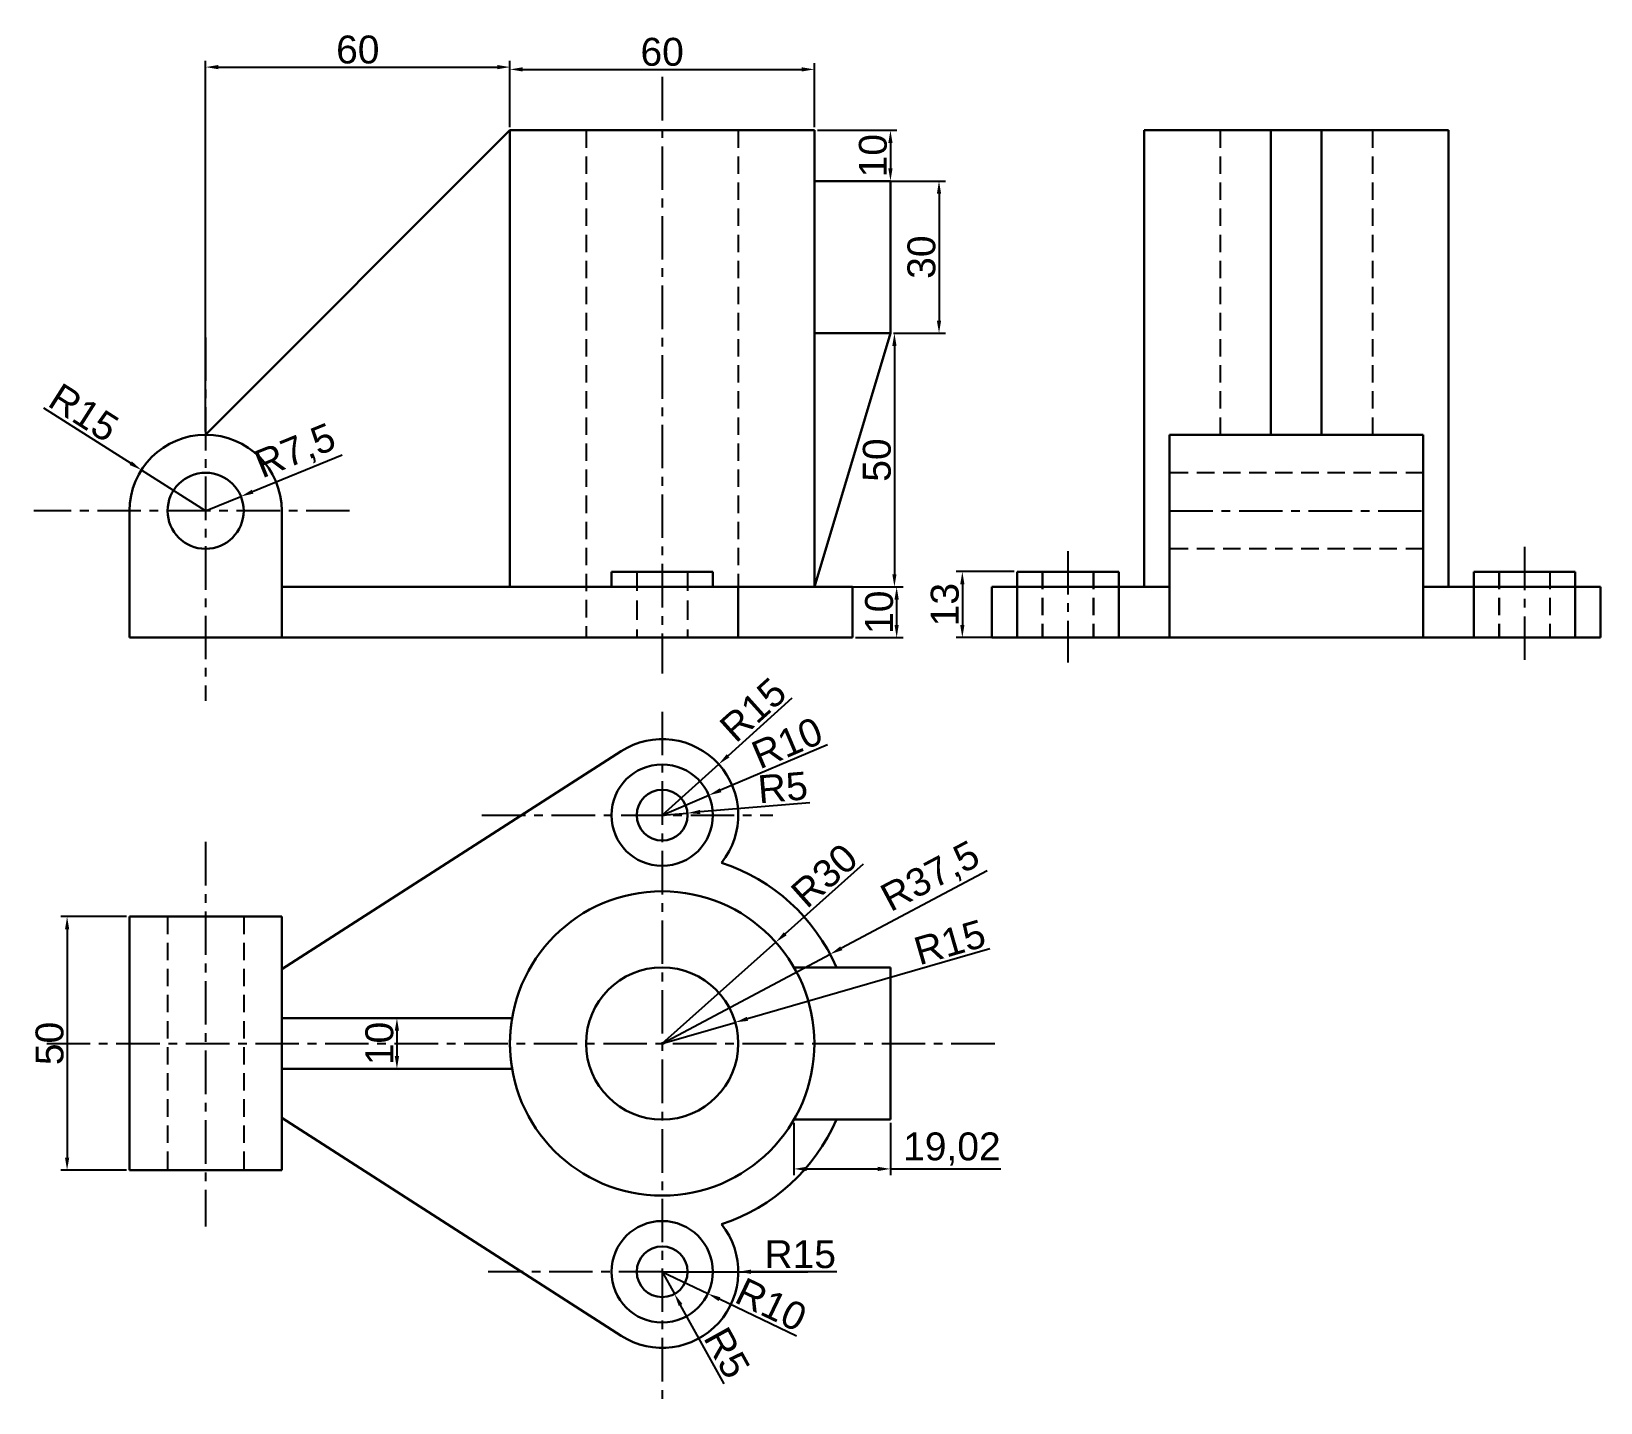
# Model space of a CAD drawing. Header units: millimetres. Extents: x 2413 to 2723, y 1367 to 1637.
import ezdxf

# ---------------------------------------------------------------- set-up
doc = ezdxf.new("R2010")
doc.units = ezdxf.units.MM
doc.header["$LTSCALE"] = 0.3
doc.linetypes.add('CENTER', pattern=[50.8, 31.75, -6.35, 6.35, -6.35])
doc.linetypes.add('DASHED', pattern=[19.05, 12.7, -6.35])
doc.styles.get("Standard").update_dxf_attribs({"font": 'arial.ttf'})
doc.dimstyles.new('ISO-25', dxfattribs={"dimtxt": 5.5, "dimasz": 2.5, "dimexe": 1.25, "dimexo": 0.625, "dimtad": 1, "dimtxsty": 'Standard', "dimcen": 2.5, "dimadec": 0, "dimazin": 0, "dimtfac": 1, "dimtmove": 0, "dimatfit": 3, "dimfxl": 1, "dimarcsym": 0})

# ---------------------------------------------------------------- blocks, each defined once
blk = doc.blocks.new('*D2')
at = {"color": 0, "lineweight": -2, "ltscale": 0.9, "transparency": 16777216}
for p, q in [((2415.58, 1563.13), (2432.76, 1552.21)), ((2447.53, 1542.83), (2434.87, 1550.87))]:
    blk.add_line(p, q, dxfattribs=at)
at = {"color": 0, "ltscale": 0.9, "transparency": 16777216}
blk.add_solid([(2432.99, 1552.57), (2432.54, 1551.86), (2434.87, 1550.87)], dxfattribs=at)
at = {"layer": 'Defpoints', "color": 0, "ltscale": 0.9, "transparency": 16777216}
for p in [(2434.87, 1550.87), (2447.53, 1542.83)]:
    blk.add_point(p, dxfattribs=at)
at = {"color": 0, "ltscale": 0.9, "transparency": 16777216, "insert": (2423.51, 1562.16), "char_height": 5.5, "attachment_point": 5, "rotation": 327.5688}
blk.add_mtext('R15', dxfattribs=at)
blk = doc.blocks.new('*D3')
at = {"color": 0, "lineweight": -2, "ltscale": 0.9, "transparency": 16777216}
for p, q in [((2474.46, 1553.77), (2456.8, 1546.59)), ((2447.53, 1542.83), (2454.48, 1545.65))]:
    blk.add_line(p, q, dxfattribs=at)
at = {"color": 0, "ltscale": 0.9, "transparency": 16777216}
blk.add_solid([(2456.64, 1546.98), (2456.96, 1546.21), (2454.48, 1545.65)], dxfattribs=at)
at = {"layer": 'Defpoints', "color": 0, "ltscale": 0.9, "transparency": 16777216}
for p in [(2454.48, 1545.65), (2447.53, 1542.83)]:
    blk.add_point(p, dxfattribs=at)
at = {"color": 0, "ltscale": 0.9, "transparency": 16777216, "insert": (2465.31, 1554.29), "char_height": 5.5, "attachment_point": 5, "rotation": 22.1189}
blk.add_mtext('R7,5', dxfattribs=at)
blk = doc.blocks.new('*D4')
at = {"color": 0, "lineweight": -2, "ltscale": 0.9, "transparency": 16777216}
for p, q in [((2563.12, 1505.88), (2550.54, 1494.54)), ((2537.53, 1482.83), (2548.68, 1492.87))]:
    blk.add_line(p, q, dxfattribs=at)
at = {"color": 0, "ltscale": 0.9, "transparency": 16777216}
blk.add_solid([(2550.26, 1494.85), (2550.81, 1494.23), (2548.68, 1492.87)], dxfattribs=at)
at = {"layer": 'Defpoints', "color": 0, "ltscale": 0.9, "transparency": 16777216}
for p in [(2548.68, 1492.87), (2537.53, 1482.83)]:
    blk.add_point(p, dxfattribs=at)
at = {"color": 0, "ltscale": 0.9, "transparency": 16777216, "insert": (2555.46, 1503.6), "char_height": 5.5, "attachment_point": 5, "rotation": 42.0203}
blk.add_mtext('R15', dxfattribs=at)
blk = doc.blocks.new('*D5')
at = {"color": 0, "lineweight": -2, "ltscale": 0.9, "transparency": 16777216}
for p, q in [((2570.13, 1496.72), (2549.03, 1487.73)), ((2537.53, 1482.83), (2546.73, 1486.75))]:
    blk.add_line(p, q, dxfattribs=at)
at = {"color": 0, "ltscale": 0.9, "transparency": 16777216}
blk.add_solid([(2548.87, 1488.11), (2549.2, 1487.35), (2546.73, 1486.75)], dxfattribs=at)
at = {"layer": 'Defpoints', "color": 0, "ltscale": 0.9, "transparency": 16777216}
for p in [(2546.73, 1486.75), (2537.53, 1482.83)]:
    blk.add_point(p, dxfattribs=at)
at = {"color": 0, "ltscale": 0.9, "transparency": 16777216, "insert": (2562.17, 1497.06), "char_height": 5.5, "attachment_point": 5, "rotation": 23.087}
blk.add_mtext('R10', dxfattribs=at)
blk = doc.blocks.new('*D6')
at = {"color": 0, "lineweight": -2, "ltscale": 0.9, "transparency": 16777216}
for p, q in [((2566.66, 1485.29), (2545.01, 1483.46)), ((2537.53, 1482.83), (2542.52, 1483.25))]:
    blk.add_line(p, q, dxfattribs=at)
at = {"color": 0, "ltscale": 0.9, "transparency": 16777216}
blk.add_solid([(2544.97, 1483.87), (2545.04, 1483.04), (2542.52, 1483.25)], dxfattribs=at)
at = {"layer": 'Defpoints', "color": 0, "ltscale": 0.9, "transparency": 16777216}
for p in [(2537.53, 1482.83), (2542.52, 1483.25)]:
    blk.add_point(p, dxfattribs=at)
at = {"color": 0, "ltscale": 0.9, "transparency": 16777216, "insert": (2561.31, 1488.27), "char_height": 5.5, "attachment_point": 5, "rotation": 4.8256}
blk.add_mtext('R5', dxfattribs=at)
blk = doc.blocks.new('*D7')
at = {"color": 0, "lineweight": -2, "ltscale": 0.9, "transparency": 16777216}
for p, q in [((2577.16, 1473.15), (2561.8, 1459.45)), ((2537.53, 1437.83), (2559.93, 1457.79))]:
    blk.add_line(p, q, dxfattribs=at)
at = {"color": 0, "ltscale": 0.9, "transparency": 16777216}
blk.add_solid([(2561.52, 1459.76), (2562.07, 1459.14), (2559.93, 1457.79)], dxfattribs=at)
at = {"layer": 'Defpoints', "color": 0, "ltscale": 0.9, "transparency": 16777216}
for p in [(2559.93, 1457.79), (2537.53, 1437.83)]:
    blk.add_point(p, dxfattribs=at)
at = {"color": 0, "ltscale": 0.9, "transparency": 16777216, "insert": (2569.51, 1470.93), "char_height": 5.5, "attachment_point": 5, "rotation": 41.7119}
blk.add_mtext('R30', dxfattribs=at)
blk = doc.blocks.new('*D8')
at = {"color": 0, "lineweight": -2, "ltscale": 0.9, "transparency": 16777216}
for p, q in [((2601.6, 1471.87), (2572.86, 1456.6)), ((2537.53, 1437.83), (2570.65, 1455.42))]:
    blk.add_line(p, q, dxfattribs=at)
at = {"color": 0, "ltscale": 0.9, "transparency": 16777216}
blk.add_solid([(2572.66, 1456.97), (2573.05, 1456.23), (2570.65, 1455.42)], dxfattribs=at)
at = {"layer": 'Defpoints', "color": 0, "ltscale": 0.9, "transparency": 16777216}
for p in [(2570.65, 1455.42), (2537.53, 1437.83)]:
    blk.add_point(p, dxfattribs=at)
at = {"color": 0, "ltscale": 0.9, "transparency": 16777216, "insert": (2590.55, 1470.45), "char_height": 5.5, "attachment_point": 5, "rotation": 27.9829}
blk.add_mtext('R37,5', dxfattribs=at)
blk = doc.blocks.new('*D9')
at = {"color": 0, "lineweight": -2, "ltscale": 0.9, "transparency": 16777216}
for p, q in [((2602.11, 1456.46), (2554.35, 1442.68)), ((2537.53, 1437.83), (2551.95, 1441.99))]:
    blk.add_line(p, q, dxfattribs=at)
at = {"color": 0, "ltscale": 0.9, "transparency": 16777216}
blk.add_solid([(2554.23, 1443.08), (2554.46, 1442.28), (2551.95, 1441.99)], dxfattribs=at)
at = {"layer": 'Defpoints', "color": 0, "ltscale": 0.9, "transparency": 16777216}
for p in [(2551.95, 1441.99), (2537.53, 1437.83)]:
    blk.add_point(p, dxfattribs=at)
at = {"color": 0, "ltscale": 0.9, "transparency": 16777216, "insert": (2594.23, 1457.76), "char_height": 5.5, "attachment_point": 5, "rotation": 16.0953}
blk.add_mtext('R15', dxfattribs=at)
blk = doc.blocks.new('*D10')
at = {"color": 0, "lineweight": -2, "ltscale": 0.9, "transparency": 16777216}
for p, q in [((2537.53, 1392.83), (2539.96, 1388.45)), ((2549.76, 1370.75), (2541.17, 1386.27))]:
    blk.add_line(p, q, dxfattribs=at)
at = {"color": 0, "ltscale": 0.9, "transparency": 16777216}
blk.add_solid([(2541.53, 1386.47), (2540.8, 1386.07), (2539.96, 1388.45)], dxfattribs=at)
at = {"layer": 'Defpoints', "color": 0, "ltscale": 0.9, "transparency": 16777216}
for p in [(2537.53, 1392.83), (2539.96, 1388.45)]:
    blk.add_point(p, dxfattribs=at)
at = {"color": 0, "ltscale": 0.9, "transparency": 16777216, "insert": (2550.3, 1376.85), "char_height": 5.5, "attachment_point": 5, "rotation": 298.9813}
blk.add_mtext('R5', dxfattribs=at)
blk = doc.blocks.new('*D11')
at = {"color": 0, "lineweight": -2, "ltscale": 0.9, "transparency": 16777216}
for p, q in [((2537.53, 1392.83), (2546.55, 1388.51)), ((2564.03, 1380.14), (2548.81, 1387.43))]:
    blk.add_line(p, q, dxfattribs=at)
at = {"color": 0, "ltscale": 0.9, "transparency": 16777216}
blk.add_solid([(2548.99, 1387.8), (2548.63, 1387.05), (2546.55, 1388.51)], dxfattribs=at)
at = {"layer": 'Defpoints', "color": 0, "ltscale": 0.9, "transparency": 16777216}
for p in [(2537.53, 1392.83), (2546.55, 1388.51)]:
    blk.add_point(p, dxfattribs=at)
at = {"color": 0, "ltscale": 0.9, "transparency": 16777216, "insert": (2559.03, 1386.34), "char_height": 5.5, "attachment_point": 5, "rotation": 334.4067}
blk.add_mtext('R10', dxfattribs=at)
blk = doc.blocks.new('*D12')
at = {"color": 0, "lineweight": -2, "ltscale": 0.9, "transparency": 16777216}
for p, q in [((2537.53, 1392.83), (2552.53, 1392.83)), ((2571.97, 1392.83), (2555.03, 1392.83))]:
    blk.add_line(p, q, dxfattribs=at)
at = {"color": 0, "ltscale": 0.9, "transparency": 16777216}
blk.add_solid([(2555.03, 1393.25), (2555.03, 1392.41), (2552.53, 1392.83)], dxfattribs=at)
at = {"layer": 'Defpoints', "color": 0, "ltscale": 0.9, "transparency": 16777216}
for p in [(2537.53, 1392.83), (2552.53, 1392.83)]:
    blk.add_point(p, dxfattribs=at)
at = {"color": 0, "ltscale": 0.9, "transparency": 16777216, "insert": (2564.75, 1396.26), "char_height": 5.5, "attachment_point": 5}
blk.add_mtext('R15', dxfattribs=at)
blk = doc.blocks.new('*D13')
at = {"color": 0, "lineweight": -2, "ltscale": 0.9, "transparency": 16777216}
for p, q in [((2447.53, 1558.45), (2447.53, 1631.54)), ((2450.03, 1630.29), (2505.03, 1630.29)), ((2507.53, 1618.45), (2507.53, 1631.54))]:
    blk.add_line(p, q, dxfattribs=at)
at = {"color": 0, "ltscale": 0.9, "transparency": 16777216}
for points in [[(2450.03, 1630.7), (2450.03, 1629.87), (2447.53, 1630.29)], [(2505.03, 1630.7), (2505.03, 1629.87), (2507.53, 1630.29)]]:
    blk.add_solid(points, dxfattribs=at)
at = {"layer": 'Defpoints', "color": 0, "ltscale": 0.9, "transparency": 16777216}
for p in [(2507.53, 1630.29), (2507.53, 1617.83), (2447.53, 1557.83)]:
    blk.add_point(p, dxfattribs=at)
at = {"color": 0, "ltscale": 0.9, "transparency": 16777216, "insert": (2477.53, 1633.72), "char_height": 5.5, "attachment_point": 5}
blk.add_mtext('60', dxfattribs=at)
blk = doc.blocks.new('*D14')
at = {"color": 0, "lineweight": -2, "ltscale": 0.9, "transparency": 16777216}
for p, q in [((2507.53, 1618.45), (2507.53, 1631.09)), ((2567.53, 1618.45), (2567.53, 1631.09)), ((2510.03, 1629.84), (2565.03, 1629.84))]:
    blk.add_line(p, q, dxfattribs=at)
at = {"color": 0, "ltscale": 0.9, "transparency": 16777216}
for points in [[(2510.03, 1630.26), (2510.03, 1629.42), (2507.53, 1629.84)], [(2565.03, 1630.26), (2565.03, 1629.42), (2567.53, 1629.84)]]:
    blk.add_solid(points, dxfattribs=at)
at = {"layer": 'Defpoints', "color": 0, "ltscale": 0.9, "transparency": 16777216}
for p in [(2567.53, 1629.84), (2507.53, 1617.83), (2567.53, 1617.83)]:
    blk.add_point(p, dxfattribs=at)
at = {"color": 0, "ltscale": 0.9, "transparency": 16777216, "insert": (2537.53, 1633.27), "char_height": 5.5, "attachment_point": 5}
blk.add_mtext('60', dxfattribs=at)
blk = doc.blocks.new('*D15')
at = {"color": 0, "lineweight": -2, "ltscale": 0.9, "transparency": 16777216}
for p, q in [((2575.66, 1527.83), (2585.01, 1527.83)), ((2583.76, 1525.33), (2583.76, 1520.33)), ((2575.66, 1517.83), (2585.01, 1517.83))]:
    blk.add_line(p, q, dxfattribs=at)
at = {"color": 0, "ltscale": 0.9, "transparency": 16777216}
for points in [[(2583.34, 1525.33), (2584.17, 1525.33), (2583.76, 1527.83)], [(2583.34, 1520.33), (2584.17, 1520.33), (2583.76, 1517.83)]]:
    blk.add_solid(points, dxfattribs=at)
at = {"layer": 'Defpoints', "color": 0, "ltscale": 0.9, "transparency": 16777216}
for p in [(2575.03, 1527.83), (2575.03, 1517.83), (2583.76, 1517.83)]:
    blk.add_point(p, dxfattribs=at)
at = {"color": 0, "ltscale": 0.9, "transparency": 16777216, "insert": (2580.32, 1522.83), "char_height": 5.5, "attachment_point": 5, "rotation": 90}
blk.add_mtext('10', dxfattribs=at)
blk = doc.blocks.new('*D16')
at = {"color": 0, "lineweight": -2, "ltscale": 0.9, "transparency": 16777216}
for p, q in [((2583.16, 1577.83), (2584.57, 1577.83)), ((2583.32, 1575.33), (2583.32, 1530.33)), ((2568.16, 1527.83), (2584.57, 1527.83))]:
    blk.add_line(p, q, dxfattribs=at)
at = {"color": 0, "ltscale": 0.9, "transparency": 16777216}
for points in [[(2582.9, 1575.33), (2583.73, 1575.33), (2583.32, 1577.83)], [(2582.9, 1530.33), (2583.73, 1530.33), (2583.32, 1527.83)]]:
    blk.add_solid(points, dxfattribs=at)
at = {"layer": 'Defpoints', "color": 0, "ltscale": 0.9, "transparency": 16777216}
for p in [(2582.53, 1577.83), (2567.53, 1527.83), (2583.32, 1527.83)]:
    blk.add_point(p, dxfattribs=at)
at = {"color": 0, "ltscale": 0.9, "transparency": 16777216, "insert": (2579.88, 1552.83), "char_height": 5.5, "attachment_point": 5, "rotation": 90}
blk.add_mtext('50', dxfattribs=at)
blk = doc.blocks.new('*D17')
at = {"color": 0, "lineweight": -2, "ltscale": 0.9, "transparency": 16777216}
for p, q in [((2583.16, 1607.83), (2593.36, 1607.83)), ((2592.11, 1605.33), (2592.11, 1580.33)), ((2583.16, 1577.83), (2593.36, 1577.83))]:
    blk.add_line(p, q, dxfattribs=at)
at = {"color": 0, "ltscale": 0.9, "transparency": 16777216}
for points in [[(2591.69, 1605.33), (2592.52, 1605.33), (2592.11, 1607.83)], [(2591.69, 1580.33), (2592.52, 1580.33), (2592.11, 1577.83)]]:
    blk.add_solid(points, dxfattribs=at)
at = {"layer": 'Defpoints', "color": 0, "ltscale": 0.9, "transparency": 16777216}
for p in [(2582.53, 1607.83), (2582.53, 1577.83), (2592.11, 1577.83)]:
    blk.add_point(p, dxfattribs=at)
at = {"color": 0, "ltscale": 0.9, "transparency": 16777216, "insert": (2588.67, 1592.83), "char_height": 5.5, "attachment_point": 5, "rotation": 90}
blk.add_mtext('30', dxfattribs=at)
blk = doc.blocks.new('*D18')
at = {"color": 0, "lineweight": -2, "ltscale": 0.9, "transparency": 16777216}
for p, q in [((2568.16, 1617.83), (2583.78, 1617.83)), ((2582.53, 1615.33), (2582.53, 1610.33)), ((2568.16, 1607.83), (2583.78, 1607.83))]:
    blk.add_line(p, q, dxfattribs=at)
at = {"color": 0, "ltscale": 0.9, "transparency": 16777216}
for points in [[(2582.12, 1615.33), (2582.95, 1615.33), (2582.53, 1617.83)], [(2582.12, 1610.33), (2582.95, 1610.33), (2582.53, 1607.83)]]:
    blk.add_solid(points, dxfattribs=at)
at = {"layer": 'Defpoints', "color": 0, "ltscale": 0.9, "transparency": 16777216}
for p in [(2567.53, 1617.83), (2567.53, 1607.83), (2582.53, 1607.83)]:
    blk.add_point(p, dxfattribs=at)
at = {"color": 0, "ltscale": 0.9, "transparency": 16777216, "insert": (2579.1, 1612.83), "char_height": 5.5, "attachment_point": 5, "rotation": 90}
blk.add_mtext('10', dxfattribs=at)
blk = doc.blocks.new('*D19')
at = {"color": 0, "lineweight": -2, "ltscale": 0.9, "transparency": 16777216}
for p, q in [((2606.91, 1530.83), (2595.46, 1530.83)), ((2596.71, 1528.33), (2596.71, 1520.33)), ((2606.91, 1517.83), (2595.46, 1517.83))]:
    blk.add_line(p, q, dxfattribs=at)
at = {"color": 0, "ltscale": 0.9, "transparency": 16777216}
for points in [[(2596.29, 1528.33), (2597.12, 1528.33), (2596.71, 1530.83)], [(2596.29, 1520.33), (2597.12, 1520.33), (2596.71, 1517.83)]]:
    blk.add_solid(points, dxfattribs=at)
at = {"layer": 'Defpoints', "color": 0, "ltscale": 0.9, "transparency": 16777216}
for p in [(2607.53, 1530.83), (2596.71, 1517.83), (2607.53, 1517.83)]:
    blk.add_point(p, dxfattribs=at)
at = {"color": 0, "ltscale": 0.9, "transparency": 16777216, "insert": (2593.27, 1524.33), "char_height": 5.5, "attachment_point": 5, "rotation": 90}
blk.add_mtext('13', dxfattribs=at)
blk = doc.blocks.new('*D21')
at = {"color": 0, "lineweight": -2, "ltscale": 0.9, "transparency": 16777216}
for p, q in [((2563.52, 1422.2), (2563.52, 1411.85)), ((2582.53, 1422.2), (2582.53, 1411.85)), ((2566.02, 1413.1), (2580.03, 1413.1)), ((2582.53, 1413.1), (2604.27, 1413.1))]:
    blk.add_line(p, q, dxfattribs=at)
at = {"color": 0, "ltscale": 0.9, "transparency": 16777216}
for points in [[(2566.02, 1413.52), (2566.02, 1412.68), (2563.52, 1413.1)], [(2580.03, 1413.52), (2580.03, 1412.68), (2582.53, 1413.1)]]:
    blk.add_solid(points, dxfattribs=at)
at = {"layer": 'Defpoints', "color": 0, "ltscale": 0.9, "transparency": 16777216}
for p in [(2563.52, 1422.83), (2582.53, 1422.83), (2582.53, 1413.1)]:
    blk.add_point(p, dxfattribs=at)
at = {"color": 0, "ltscale": 0.9, "transparency": 16777216, "insert": (2594.65, 1417.03), "char_height": 5.5, "attachment_point": 5}
blk.add_mtext('19,02', dxfattribs=at)
blk = doc.blocks.new('*D22')
at = {"color": 0, "lineweight": -2, "ltscale": 0.9, "transparency": 16777216}
for p, q in [((2431.91, 1462.83), (2418.97, 1462.83)), ((2420.22, 1460.33), (2420.22, 1415.33)), ((2431.91, 1412.83), (2418.97, 1412.83))]:
    blk.add_line(p, q, dxfattribs=at)
at = {"color": 0, "ltscale": 0.9, "transparency": 16777216}
for points in [[(2419.81, 1460.33), (2420.64, 1460.33), (2420.22, 1462.83)], [(2419.81, 1415.33), (2420.64, 1415.33), (2420.22, 1412.83)]]:
    blk.add_solid(points, dxfattribs=at)
at = {"layer": 'Defpoints', "color": 0, "ltscale": 0.9, "transparency": 16777216}
for p in [(2432.53, 1462.83), (2420.22, 1412.83), (2432.53, 1412.83)]:
    blk.add_point(p, dxfattribs=at)
at = {"color": 0, "ltscale": 0.9, "transparency": 16777216, "insert": (2416.79, 1437.83), "char_height": 5.5, "attachment_point": 5, "rotation": 90}
blk.add_mtext('50', dxfattribs=at)
blk = doc.blocks.new('*D23')
at = {"color": 0, "lineweight": -2, "ltscale": 0.9, "transparency": 16777216}
for p, q in [((2485.87, 1442.83), (2486.49, 1442.83)), ((2485.24, 1440.33), (2485.24, 1435.33)), ((2485.87, 1432.83), (2486.49, 1432.83))]:
    blk.add_line(p, q, dxfattribs=at)
at = {"color": 0, "ltscale": 0.9, "transparency": 16777216}
for points in [[(2484.83, 1440.33), (2485.66, 1440.33), (2485.24, 1442.83)], [(2484.83, 1435.33), (2485.66, 1435.33), (2485.24, 1432.83)]]:
    blk.add_solid(points, dxfattribs=at)
at = {"layer": 'Defpoints', "color": 0, "ltscale": 0.9, "transparency": 16777216}
for p in [(2485.24, 1442.83), (2485.24, 1432.83), (2485.24, 1432.83)]:
    blk.add_point(p, dxfattribs=at)
at = {"color": 0, "ltscale": 0.9, "transparency": 16777216, "insert": (2481.81, 1437.83), "char_height": 5.5, "attachment_point": 5, "rotation": 90}
blk.add_mtext('10', dxfattribs=at)

msp = doc.modelspace()

# ---------------------------------------------------------------- linework, layer by layer
at = {"linetype": 'CENTER', "ltscale": 0.9}
for p, q in [((2537.534, 1628.36), (2537.534, 1510.786)), ((2447.534, 1577.002), (2447.534, 1505.375)), ((2475.914, 1542.829), (2413.682, 1542.829)), ((2637.534, 1542.829), (2687.534, 1542.829)), ((2617.534, 1534.886), (2617.534, 1512.933)), ((2707.534, 1535.737), (2707.534, 1513.443)), ((2537.534, 1503.222), (2537.534, 1367.034)), ((2502.004, 1482.829), (2559.333, 1482.829)), ((2447.534, 1477.567), (2447.534, 1401.726)), ((2416.212, 1437.829), (2603.856, 1437.829)), ((2537.534, 1392.829), (2503.208, 1392.829))]:
    msp.add_line(p, q, dxfattribs=at)
at = {"lineweight": 30}
for p, q in [((2507.534, 1617.829), (2447.534, 1557.829)), ((2507.534, 1527.829), (2507.534, 1617.829)), ((2507.534, 1617.829), (2567.534, 1617.829)), ((2507.534, 1617.829), (2537.534, 1617.829)), ((2537.534, 1617.829), (2552.534, 1617.829)), ((2567.534, 1617.829), (2567.534, 1527.829)), ((2567.534, 1617.829), (2567.534, 1607.829)), ((2567.534, 1607.829), (2582.534, 1607.829)), ((2582.534, 1607.829), (2582.534, 1577.829)), ((2582.534, 1577.829), (2567.534, 1577.829)), ((2582.534, 1577.829), (2567.534, 1527.829)), ((2432.534, 1517.829), (2432.534, 1542.829)), ((2462.534, 1517.829), (2462.534, 1542.829)), ((2527.534, 1527.829), (2527.534, 1530.829)), ((2527.534, 1530.829), (2547.534, 1530.829)), ((2537.534, 1530.829), (2532.534, 1530.829)), ((2532.534, 1530.829), (2542.534, 1530.829)), ((2547.534, 1530.829), (2547.534, 1527.829)), ((2462.534, 1517.829), (2462.534, 1527.829)), ((2462.534, 1517.829), (2462.534, 1527.829)), ((2462.534, 1527.829), (2507.534, 1527.829)), ((2507.534, 1527.829), (2552.534, 1527.829)), ((2537.534, 1527.829), (2527.534, 1527.829)), ((2552.534, 1527.829), (2552.534, 1517.829)), ((2552.534, 1527.829), (2575.034, 1527.829)), ((2575.034, 1517.829), (2575.034, 1527.829)), ((2432.534, 1517.829), (2462.534, 1517.829)), ((2462.534, 1517.829), (2507.534, 1517.829)), ((2567.534, 1517.829), (2507.534, 1517.829)), ((2567.534, 1517.829), (2575.034, 1517.829)), ((2462.534, 1452.467), (2529.426, 1495.448)), ((2432.534, 1412.829), (2432.534, 1462.829)), ((2432.534, 1462.829), (2462.534, 1462.829)), ((2462.534, 1462.829), (2462.534, 1412.829)), ((2507.954, 1442.829), (2462.534, 1442.829)), ((2507.954, 1432.829), (2462.534, 1432.829)), ((2462.534, 1423.191), (2529.426, 1380.209)), ((2462.534, 1412.829), (2432.534, 1412.829)), ((2447.534, 1412.829), (2462.534, 1412.829))]:
    msp.add_line(p, q, dxfattribs=at)
at = {"lineweight": 30, "ltscale": 0.9}
for p, q in [((2537.534, 1617.829), (2522.534, 1617.829)), ((2537.534, 1617.829), (2552.534, 1617.829)), ((2657.534, 1617.829), (2632.534, 1617.829)), ((2632.534, 1617.829), (2632.534, 1527.829)), ((2662.534, 1617.829), (2647.534, 1617.829)), ((2657.534, 1557.829), (2657.534, 1617.829)), ((2667.534, 1617.829), (2657.534, 1617.829)), ((2662.534, 1617.829), (2677.534, 1617.829)), ((2667.534, 1557.829), (2667.534, 1617.829)), ((2667.534, 1617.829), (2692.534, 1617.829)), ((2692.534, 1617.829), (2692.534, 1527.829)), ((2637.534, 1557.829), (2637.534, 1517.829)), ((2637.534, 1557.829), (2687.534, 1557.829)), ((2637.534, 1557.829), (2657.534, 1557.829)), ((2687.534, 1557.829), (2667.534, 1557.829)), ((2687.534, 1557.829), (2687.534, 1517.829)), ((2607.534, 1527.829), (2607.534, 1530.829)), ((2607.534, 1530.829), (2627.534, 1530.829)), ((2627.534, 1530.829), (2627.534, 1527.829)), ((2717.534, 1530.829), (2697.534, 1530.829)), ((2697.534, 1530.829), (2697.534, 1527.829)), ((2717.534, 1527.829), (2717.534, 1530.829)), ((2602.534, 1527.829), (2607.534, 1527.829)), ((2602.534, 1527.829), (2602.534, 1527.829)), ((2602.534, 1527.829), (2602.534, 1517.829)), ((2607.534, 1527.829), (2637.534, 1527.829)), ((2607.534, 1527.829), (2607.534, 1517.829)), ((2627.534, 1527.829), (2627.534, 1517.829)), ((2687.534, 1517.829), (2687.534, 1527.829)), ((2687.534, 1527.829), (2722.534, 1527.829)), ((2697.534, 1527.829), (2697.534, 1517.829)), ((2717.534, 1527.829), (2717.534, 1517.829)), ((2722.534, 1527.829), (2722.534, 1517.829)), ((2571.284, 1517.829), (2575.034, 1517.829)), ((2637.534, 1517.829), (2602.534, 1517.829)), ((2687.534, 1517.829), (2637.534, 1517.829)), ((2722.534, 1517.829), (2687.534, 1517.829)), ((2563.515, 1452.829), (2582.534, 1452.829)), ((2582.534, 1452.829), (2582.534, 1422.829)), ((2563.515, 1422.829), (2567.534, 1422.829)), ((2582.534, 1422.829), (2567.534, 1422.829))]:
    msp.add_line(p, q, dxfattribs=at)
at = {"linetype": 'DASHED', "lineweight": -3, "ltscale": 0.9}
for p, q in [((2522.534, 1617.829), (2522.534, 1517.829)), ((2552.534, 1617.829), (2552.534, 1527.829)), ((2647.534, 1617.829), (2647.534, 1557.829)), ((2677.534, 1617.829), (2677.534, 1557.829)), ((2687.534, 1550.329), (2637.534, 1550.329)), ((2687.534, 1535.329), (2637.534, 1535.329)), ((2440.034, 1462.829), (2440.034, 1412.829)), ((2455.034, 1462.829), (2455.034, 1412.829))]:
    msp.add_line(p, q, dxfattribs=at)
at = {"linetype": 'DASHED', "lineweight": -3}
for p, q in [((2532.534, 1530.829), (2532.534, 1517.829)), ((2542.534, 1530.829), (2542.534, 1517.829))]:
    msp.add_line(p, q, dxfattribs=at)
at = {"linetype": 'DASHED', "lineweight": 30, "ltscale": 0.9}
for p, q in [((2612.534, 1530.829), (2612.534, 1517.829)), ((2622.534, 1530.829), (2622.534, 1517.829)), ((2702.534, 1530.829), (2702.534, 1517.829))]:
    msp.add_line(p, q, dxfattribs=at)
at = {"linetype": 'DASHED', "ltscale": 0.9}
msp.add_line((2712.534, 1530.829), (2712.534, 1517.829), dxfattribs=at)
at = {"ltscale": 0.9}
msp.add_line((2537.534, 1392.829), (2566.224, 1392.829), dxfattribs=at)
at = {"lineweight": 30}
for centre, radius in [((2447.534, 1542.829), 7.5), ((2537.534, 1437.829), 15)]:
    msp.add_circle(centre, radius, dxfattribs=at)
at = {"lineweight": 30, "ltscale": 0.9}
for centre, radius in [((2537.534, 1482.829), 10), ((2537.534, 1482.829), 5), ((2537.534, 1437.829), 30), ((2537.534, 1392.829), 10), ((2537.534, 1392.829), 5)]:
    msp.add_circle(centre, radius, dxfattribs=at)
at = {"lineweight": 30}
for centre, radius, start, end in [((2447.534, 1542.829), 15, 0, 180), ((2537.534, 1482.829), 15, 321.31781, 122.72284), ((2537.534, 1437.829), 37.5, 23.57818, 71.80513), ((2537.534, 1437.829), 30, 170.40593, 189.59407), ((2537.534, 1437.829), 37.5, 288.19487, 336.42182), ((2537.534, 1392.829), 15, 237.27716, 38.68219)]:
    msp.add_arc(centre, radius, start, end, dxfattribs=at)

# ---------------------------------------------------------------- dimensions: what is measured, and where the dimension line sits
at = {"ltscale": 0.9}
for base, p1, p2, picture, middle in [((2507.534, 1630.287), (2447.534, 1557.829), (2507.534, 1617.829), '*D13', (2477.534, 1633.72)), ((2567.534, 1629.84), (2507.534, 1617.829), (2567.534, 1617.829), '*D14', (2537.534, 1633.273)), ((2582.534, 1413.1), (2563.515, 1422.829), (2582.534, 1422.829), '*D21', (2594.652, 1417.031))]:
    dim = msp.add_linear_dim(base=base, p1=p1, p2=p2, dimstyle='ISO-25', dxfattribs=at)
    dim.commit()
    dim.dimension.update_dxf_attribs({"geometry": picture, "text_midpoint": middle})
for base, p1, p2, picture, middle in [((2582.534, 1607.829), (2567.534, 1617.829), (2567.534, 1607.829), '*D18', (2579.101, 1612.829)), ((2592.106, 1577.829), (2582.534, 1607.829), (2582.534, 1577.829), '*D17', (2588.671, 1592.829)), ((2583.318, 1527.829), (2582.534, 1577.829), (2567.534, 1527.829), '*D16', (2579.885, 1552.829)), ((2596.705, 1517.829), (2607.534, 1530.829), (2607.534, 1517.829), '*D19', (2593.27, 1524.329)), ((2583.756, 1517.829), (2575.034, 1527.829), (2575.034, 1517.829), '*D15', (2580.323, 1522.829)), ((2420.225, 1412.829), (2432.534, 1462.829), (2432.534, 1412.829), '*D22', (2416.792, 1437.829)), ((2485.244, 1432.829), (2485.244, 1442.829), (2485.244, 1432.829), '*D23', (2481.811, 1437.829))]:
    dim = msp.add_linear_dim(base=base, p1=p1, p2=p2, angle=90, dimstyle='ISO-25', dxfattribs=at)
    dim.commit()
    dim.dimension.update_dxf_attribs({"geometry": picture, "text_midpoint": middle})
for center, mpoint, picture, middle in [((2447.534, 1542.829), (2434.874, 1550.873), '*D2', (2421.668, 1559.264)), ((2537.534, 1482.829), (2546.734, 1486.75), '*D5', (2563.517, 1493.904)), ((2537.534, 1482.829), (2542.517, 1483.249), '*D6', (2561.602, 1484.861)), ((2537.534, 1437.829), (2570.65, 1455.424), '*D8', (2592.396, 1466.978)), ((2537.534, 1437.829), (2559.93, 1457.79), '*D7', (2571.798, 1468.369)), ((2537.534, 1437.829), (2551.947, 1441.987), '*D9', (2595.18, 1454.462)), ((2537.534, 1392.829), (2539.957, 1388.455), '*D10', (2547.302, 1375.194))]:
    dim = msp.add_radius_dim(center=center, mpoint=mpoint, dimstyle='ISO-25', dxfattribs=at)
    dim.commit()
    dim.dimension.update_dxf_attribs({"geometry": picture, "text_midpoint": middle, "dimtype": 164})
for center, mpoint, picture, middle in [((2447.534, 1542.829), (2454.483, 1545.653), '*D3', (2465.313, 1554.285)), ((2537.534, 1482.829), (2548.678, 1492.87), '*D4', (2555.456, 1503.598)), ((2537.534, 1392.829), (2552.534, 1392.829), '*D12', (2564.751, 1396.262)), ((2537.534, 1392.829), (2546.553, 1388.509), '*D11', (2559.027, 1386.341))]:
    dim = msp.add_radius_dim(center=center, mpoint=mpoint, dimstyle='ISO-25', dxfattribs=at)
    dim.commit()
    dim.dimension.update_dxf_attribs({"geometry": picture, "text_midpoint": middle})

doc.saveas('drawing.dxf')
